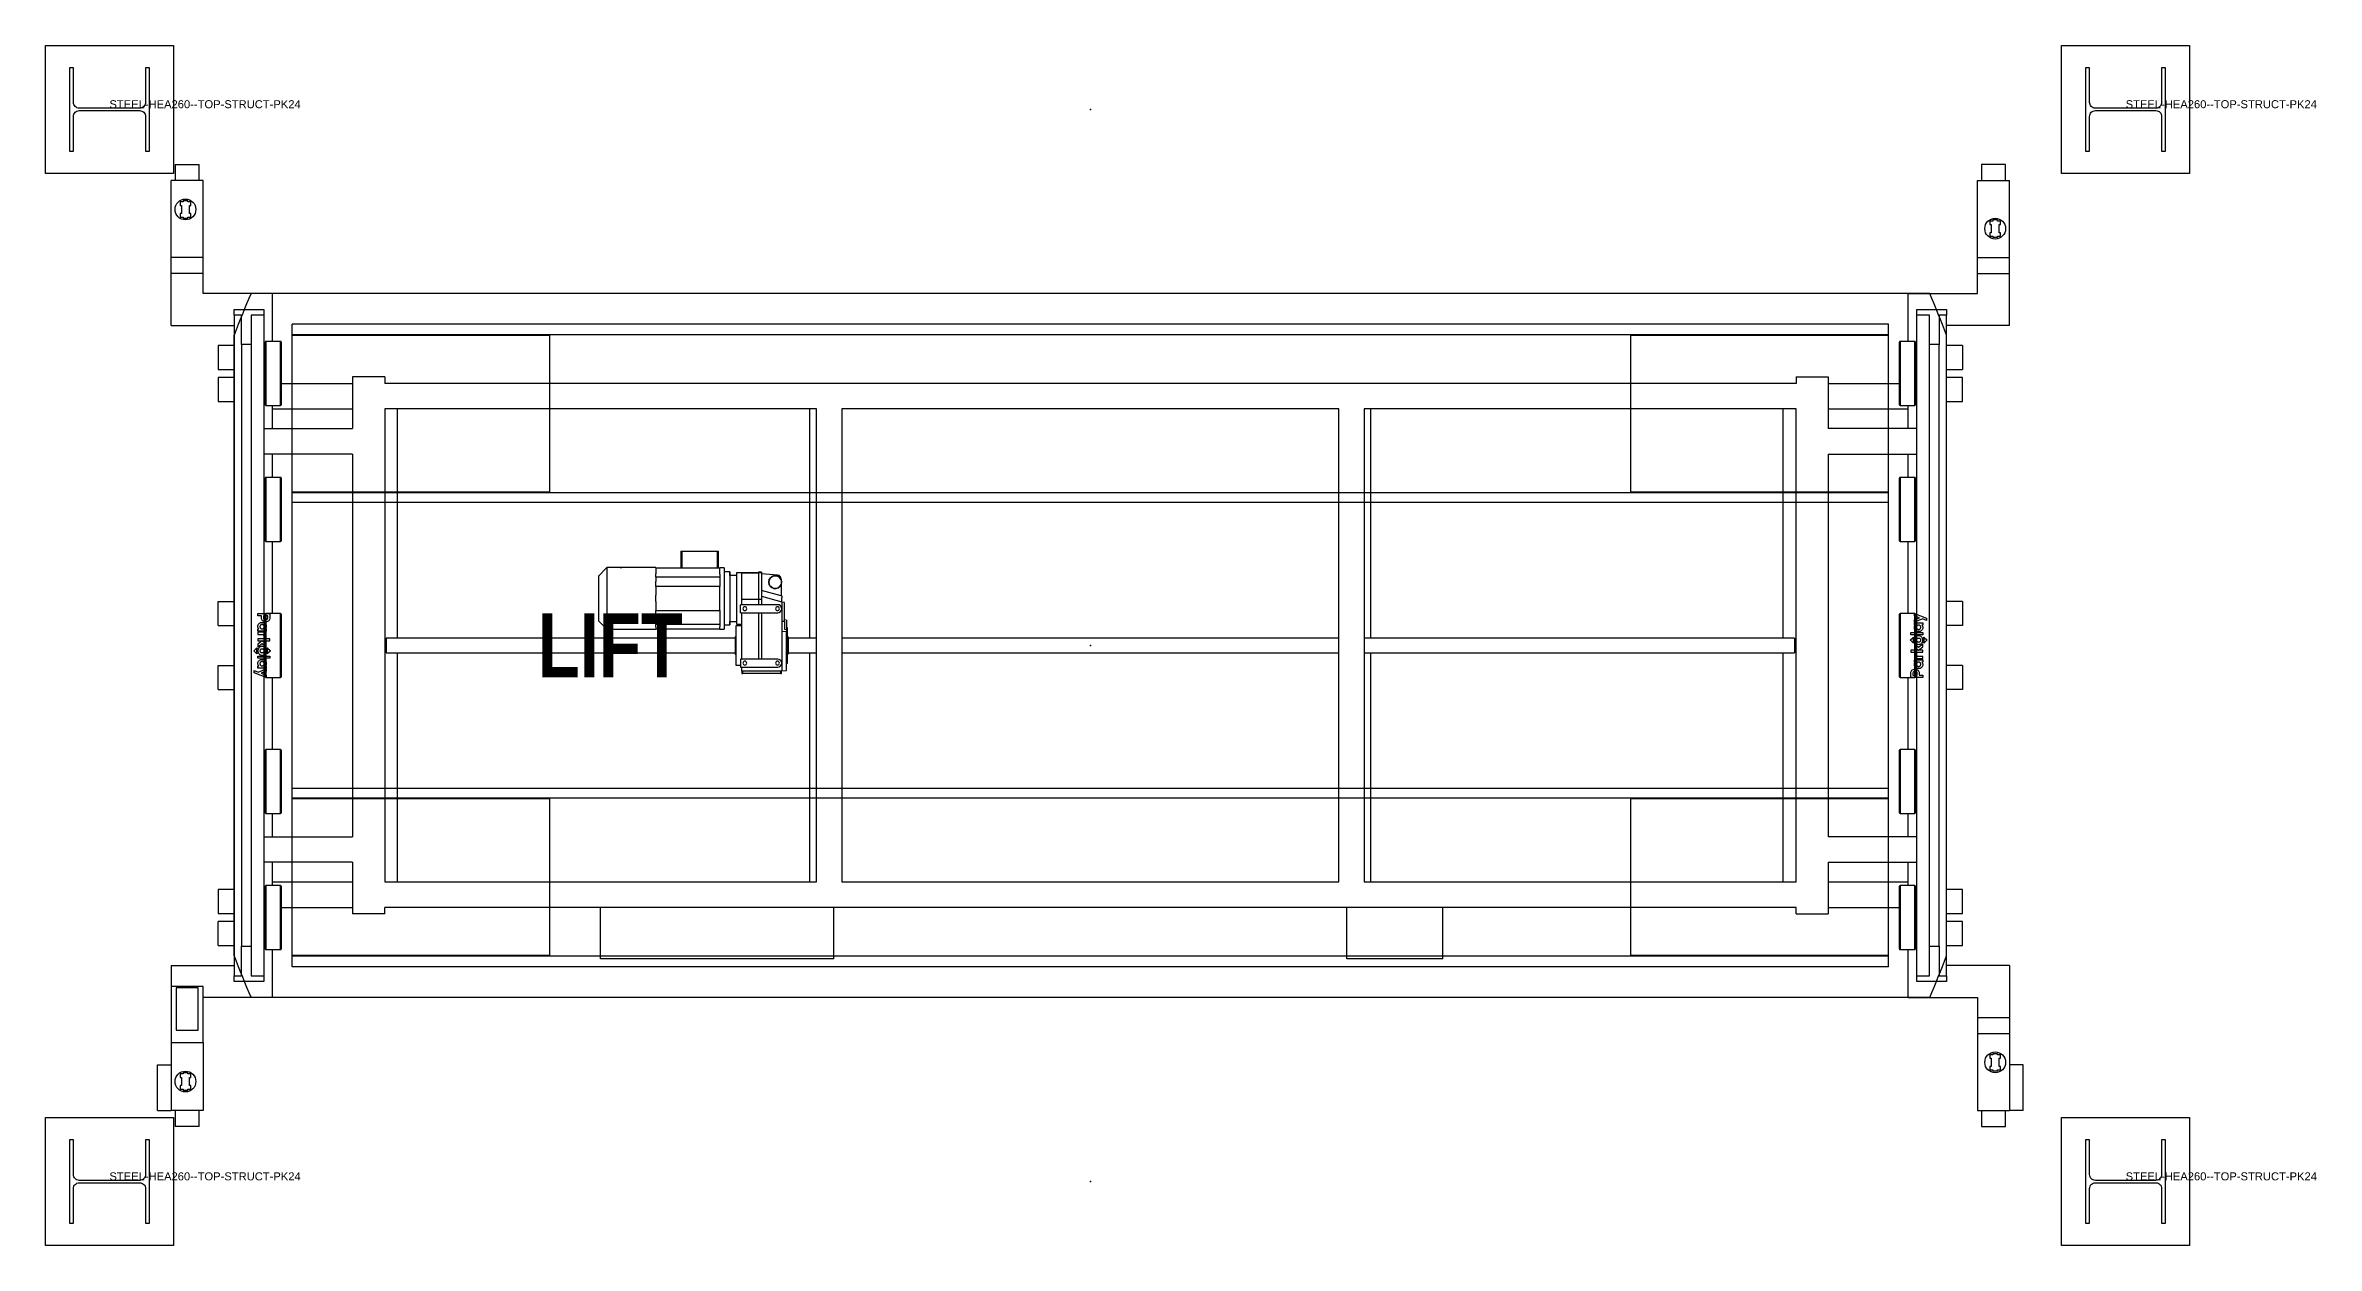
# Model space of a CAD drawing. Header units: millimetres. Extents: x 1310 to 4737, y 978 to 6132.
# Drawn here: x 2229 to 2938, y 1618 to 1993 of the extents above; entities that cross this region are included whole.
import ezdxf

# ---------------------------------------------------------------- set-up
doc = ezdxf.new("R2010")
doc.units = ezdxf.units.MM
doc.linetypes.add('PHANTOM', pattern=[12.7, 6.35, -1.27, 1.27, -1.27, 1.27, -1.27])
for name, color, linetype in [('PK24-LABEL', 7, 'Continuous'), ('PK24-LOGO', 7, 'Continuous'), ('PK24E', 7, 'Continuous'), ('PK24E-STRUCT-STEEL', 254, 'Continuous'), ('PKE24E-HIDDEN', 7, 'Continuous'), ('TEMEL', 3, 'Continuous')]:
    doc.layers.add(name, color=color, linetype=linetype)
for name, color, linetype, true_color in [('PK24E-COMP-PALLET', 132, 'Continuous', 0x00b7c8), ('PK24E-HELPER', 253, 'PHANTOM', 0xa1a1a1), ('PK24E-SYS-LIFT', 31, 'Continuous', 0xffcc5a)]:
    doc.layers.add(name, color=color, linetype=linetype, true_color=true_color)
doc.styles.add('Impact', font='impact.ttf', dxfattribs={"height": 5})
doc.styles.get("Standard").update_dxf_attribs({"font": 'arial.ttf'})

# ---------------------------------------------------------------- blocks, each defined once
blk = doc.blocks.new('STEEL-HEA260--TOP-STRUCT-PK24')
at = {"layer": 'PK24E-STRUCT-STEEL', "color": 8, "true_color": 0x808080}
blk.add_lwpolyline([(11.25, 13), (11.25, 2.175, -0.4142136), (9.45, 0.375), (-9.45, 0.375, -0.4142136), (-11.25, 2.175), (-11.25, 13), (-12.5, 13), (-12.5, -13), (-11.25, -13), (-11.25, -2.175, -0.4142136), (-9.45, -0.375), (9.45, -0.375, -0.4142136), (11.25, -2.175), (11.25, -13), (12.5, -13), (12.5, 13)], format="xyb", close=True, dxfattribs=at)
at = {"layer": 'PKE24E-HIDDEN'}
blk.add_attdef('COMP_TYPE', (0, 0.375), '', height=2.5, dxfattribs=at)
blk = doc.blocks.new('STEEL-HEA260-WPLATE-TOP-STRUCT-PK24')
at = {"layer": 'PK24E-STRUCT-STEEL', "color": 8, "true_color": 0x808080}
blk.add_lwpolyline([(-20, 20), (20, 20), (20, -20), (-20, -20)], close=True, dxfattribs=at)
blk.add_blockref('STEEL-HEA260--TOP-STRUCT-PK24', (0, 0)).add_auto_attribs({'COMP_TYPE': 'STEEL-HEA260--TOP-STRUCT-PK24'})
blk = doc.blocks.new('ELIFT-COLUMNS--TOP-COMP-PKE24')
for p in [(-306.5, 167.5), (323.5, 167.5), (-306.5, -167.5), (323.5, -167.5)]:
    blk.add_blockref('STEEL-HEA260-WPLATE-TOP-STRUCT-PK24', p)
blk = doc.blocks.new('ELIFT---TOP-COMP-PKE24')
blk.add_point((0, 0))
at = {"layer": 'PK24E-HELPER'}
for p in [(0, 167.5), (0, -167.5)]:
    blk.add_point(p, dxfattribs=at)
at = {"layer": 'PK24E-SYS-LIFT', "linetype": 'Continuous', "lineweight": 25}
for p, q in [((-286, 150.25), (-286, 145.25)), ((-286, 150.25), (-278.51, 150.25)), ((-278.51, 150.25), (-278.5, 150.25)), ((-278.5, 145.25), (-278.5, 150.25)), ((278.5, 150.25), (278.5, 145.25)), ((286, 150.25), (278.5, 150.25)), ((286, 145.25), (286, 150.25)), ((-277.25, 145.25), (-287.25, 145.25)), ((-287.25, 121.25), (-287.25, 145.25)), ((-277.25, 121.25), (-277.25, 145.25)), ((277.25, 121.25), (277.25, 145.25)), ((277.25, 145.25), (287.25, 145.25)), ((287.25, 121.25), (287.25, 145.25)), ((-284.4, 138.62), (-284.4, 137.52)), ((-283.48, 138.62), (-284.4, 138.62)), ((-284.4, 137.52), (-284.02, 137.52)), ((-284.4, 134.98), (-284.4, 133.88)), ((-284.02, 134.98), (-284.4, 134.98)), ((-284.02, 137.52), (-284.02, 134.98)), ((-283.48, 138.95), (-283.48, 138.62)), ((-282.02, 138.95), (-283.48, 138.95)), ((-282.02, 138.62), (-282.02, 138.95)), ((-281.1, 138.62), (-282.02, 138.62)), ((-281.48, 137.52), (-281.1, 137.52)), ((-281.48, 134.98), (-281.48, 137.52)), ((-281.1, 134.98), (-281.48, 134.98)), ((-281.1, 137.52), (-281.1, 138.62)), ((-281.1, 133.88), (-281.1, 134.98)), ((-284.4, 133.88), (-283.48, 133.88)), ((-283.48, 133.88), (-283.48, 133.55)), ((-283.48, 133.55), (-282.02, 133.55)), ((-282.02, 133.88), (-281.1, 133.88)), ((-282.02, 133.55), (-282.02, 133.88)), ((282.02, 132.62), (281.1, 132.62)), ((281.1, 132.62), (281.1, 131.52)), ((281.1, 131.52), (281.48, 131.52)), ((281.1, 128.98), (281.1, 127.88)), ((281.48, 128.98), (281.1, 128.98)), ((281.1, 127.88), (282.02, 127.88)), ((281.48, 131.52), (281.48, 128.98)), ((282.02, 132.95), (282.02, 132.62)), ((283.48, 132.95), (282.02, 132.95)), ((282.02, 127.88), (282.02, 127.55)), ((283.48, 132.62), (283.48, 132.95)), ((284.4, 132.62), (283.48, 132.62)), ((283.48, 127.88), (284.4, 127.88)), ((283.48, 127.55), (283.48, 127.88)), ((284.02, 131.52), (284.4, 131.52)), ((284.02, 128.98), (284.02, 131.52)), ((284.4, 128.98), (284.02, 128.98)), ((284.4, 131.52), (284.4, 132.62)), ((284.4, 127.88), (284.4, 128.98)), ((-277.25, 121.25), (-287.25, 121.25)), ((-287.25, 116.25), (-287.25, 121.25)), ((-277.25, 116.25), (-277.25, 121.25)), ((277.25, 121.25), (287.25, 121.25)), ((277.25, 116.25), (277.25, 121.25)), ((282.02, 127.55), (283.48, 127.55)), ((287.25, 116.25), (287.25, 121.25)), ((-277.25, 116.25), (-287.25, 116.25)), ((-287.25, 100), (-287.25, 116.25)), ((-277.25, 110), (-277.25, 116.25)), ((277.25, 116.25), (287.25, 116.25)), ((277.25, 110), (277.25, 116.25)), ((287.25, 100), (287.25, 116.25)), ((-255.5, 110), (-277.25, 110)), ((-255.5, 95), (-255.5, 110)), ((255.5, 95), (255.5, 110)), ((255.5, 110), (277.25, 110)), ((-287.25, 100), (-267.5, 100)), ((-267.5, 103.22), (-267.5, 105)), ((-267.5, 105), (-258.3, 105)), ((-265.25, 103.22), (-267.5, 103.22)), ((-267.5, 103.22), (-267.5, -103.22)), ((-265.25, 94), (-265.25, 103.22)), ((-258.3, 103.22), (-262.25, 103.22)), ((-262.25, 103.22), (-262.25, 94)), ((-258.3, 105), (-258.3, 103.22)), ((-258.3, 103.22), (-258.3, -103.22)), ((258.3, 103.22), (258.3, 105)), ((258.3, 105), (267.5, 105)), ((262.25, 103.22), (258.3, 103.22)), ((258.3, -103.22), (258.3, 103.22)), ((262.25, 94), (262.25, 103.22)), ((267.5, 103.22), (265.25, 103.22)), ((265.25, 103.22), (265.25, 94)), ((267.5, 105), (267.5, 103.22)), ((267.5, -103.22), (267.5, 103.22)), ((287.25, 100), (267.5, 100)), ((-267.5, 93.75), (-272.5, 93.75)), ((-272.5, 93.75), (-272.5, 86.25)), ((-262.25, 94), (-265.25, 94)), ((-265.25, 94), (-265.25, -94)), ((-262.25, 94), (-262.25, -94)), ((-257.8, 75.2), (-257.8, 94.8)), ((-253, 95), (-257.6, 95)), ((-257.6, 95), (-257.6, 75)), ((-253, 75), (-253, 95)), ((-252.8, 94.8), (-252.8, 75.2)), ((252.8, 75.2), (252.8, 94.8)), ((257.6, 95), (253, 95)), ((253, 95), (253, 75)), ((257.6, 75), (257.6, 95)), ((257.8, 94.8), (257.8, 75.2)), ((265.25, 94), (262.25, 94)), ((262.25, -94), (262.25, 94)), ((265.25, -94), (265.25, 94)), ((272.5, 93.75), (267.5, 93.75)), ((272.5, 93.75), (272.5, 86.25)), ((-272.5, 86.25), (-267.5, 86.25)), ((-257.8, 88), (-258.3, 88)), ((258.3, 88), (257.8, 88)), ((267.5, 86.25), (272.5, 86.25)), ((-267.5, 83.75), (-272.5, 83.75)), ((-272.5, 83.75), (-272.5, 76.25)), ((-258.3, 82), (-257.8, 82)), ((-252.8, 81.9), (-230.5, 81.9)), ((-230.5, 83.9), (-230.5, 67.75)), ((-220.5, 83.9), (-230.5, 83.9)), ((-220.5, 83.9), (-220.5, 81.9)), ((220.5, 81.9), (-220.5, 81.9)), ((220.5, 83.9), (220.5, 81.9)), ((220.5, 83.9), (230.5, 83.9)), ((230.5, 83.9), (230.5, 67.75)), ((230.5, 81.9), (252.8, 81.9)), ((257.8, 82), (258.3, 82)), ((272.5, 83.75), (267.5, 83.75)), ((272.5, 76.25), (272.5, 83.75)), ((-272.5, 76.25), (-267.5, 76.25)), ((-257.6, 75), (-253, 75)), ((-255.5, 67.75), (-255.5, 75)), ((-255.5, 73.9), (-230.5, 73.9)), ((-85.6, 73.9), (-220.5, 73.9)), ((-220.5, 73.9), (-220.5, -73.9)), ((-216.5, 2.25), (-216.5, 73.9)), ((-87.6, 2.25), (-87.6, 73.9)), ((-85.6, -73.9), (-85.6, 73.9)), ((77.6, 73.9), (-77.6, 73.9)), ((-77.6, 73.9), (-77.6, -73.9)), ((77.6, -73.9), (77.6, 73.9)), ((220.5, 73.9), (85.6, 73.9)), ((85.6, 73.9), (85.6, -73.9)), ((87.6, 2.25), (87.6, 73.9)), ((216.5, 2.25), (216.5, 73.9)), ((220.5, -73.9), (220.5, 73.9)), ((230.5, 73.9), (255.5, 73.9)), ((253, 75), (257.6, 75)), ((255.5, 67.75), (255.5, 75)), ((267.5, 76.25), (272.5, 76.25)), ((-258.3, 67.75), (-230.5, 67.75)), ((258.3, 67.75), (230.5, 67.75)), ((-230.5, 59.75), (-258.3, 59.75)), ((-255.5, 52.5), (-255.5, 59.75)), ((-230.5, 59.75), (-230.5, -59.75)), ((230.5, 59.75), (258.3, 59.75)), ((230.5, 59.75), (230.5, -59.75)), ((255.5, 52.5), (255.5, 59.75)), ((-257.8, 32.7), (-257.8, 52.3)), ((-253, 52.5), (-257.6, 52.5)), ((-257.6, 52.5), (-257.6, 32.5)), ((-253, 32.5), (-253, 52.5)), ((-252.8, 52.3), (-252.8, 32.7)), ((252.8, 32.7), (252.8, 52.3)), ((257.6, 52.5), (253, 52.5)), ((253, 52.5), (253, 32.5)), ((257.6, 32.5), (257.6, 52.5)), ((257.8, 52.3), (257.8, 32.7)), ((-257.8, 45.5), (-258.3, 45.5)), ((258.3, 45.5), (257.8, 45.5)), ((-258.3, 39.5), (-257.8, 39.5)), ((257.8, 39.5), (258.3, 39.5)), ((-257.6, 32.5), (-253, 32.5)), ((-255.5, 10), (-255.5, 32.5)), ((-127.91, 29.45), (-127.91, 24.3)), ((-127.91, 29.45), (-127.61, 29.45)), ((-127.61, 29.45), (-127.61, 24.3)), ((-127.61, 29.45), (-116.61, 29.45)), ((-116.61, 29.45), (-116.61, 24.3)), ((-116.61, 29.45), (-116.31, 29.45)), ((-116.31, 29.45), (-116.31, 24.3)), ((253, 32.5), (257.6, 32.5)), ((255.5, 10), (255.5, 32.5)), ((-151.04, 24.35), (-153.72, 21.67)), ((-153.72, 21.67), (-153.72, 7.73)), ((-146.87, 24.35), (-151.04, 24.35)), ((-151.04, 24.35), (-151.04, 5.05)), ((-146.87, 24.35), (-146.38, 24.35)), ((-135.72, 24.35), (-146.38, 24.35)), ((-135.72, 24.3), (-135.72, 24.35)), ((-135.72, 24.3), (-115.72, 24.3)), ((-135.72, 24.3), (-135.72, 22.37)), ((-135.72, 21.45), (-135.72, 22.37)), ((-135.72, 21.45), (-135.72, 20.02)), ((-135.72, 21.45), (-115.72, 21.45)), ((-114.42, 24.3), (-115.72, 24.3)), ((-115.72, 22.3), (-115.72, 24.3)), ((-115.72, 22.3), (-115.72, 21.45)), ((-115.72, 21.45), (-115.72, 19.93)), ((-114.42, 24.3), (-114.42, 5.1)), ((-112.62, 22.99), (-114.42, 22.99)), ((-112.62, 21.91), (-112.62, 22.99)), ((-112.62, 22.99), (-112.62, 6.41)), ((-110.52, 21.91), (-112.62, 21.91)), ((-112.62, 21.91), (-112.62, 14.7)), ((-109.02, 22.7), (-110.52, 22.7)), ((-110.52, 22.7), (-110.52, 6.7)), ((-103.72, 22.75), (-109.02, 22.75)), ((-109.02, 22.75), (-109.02, 22.55)), ((-109.02, 22.55), (-109.02, 14.4)), ((-103.72, 22.55), (-109.02, 22.55)), ((-102.72, 22.95), (-103.72, 22.95)), ((-103.72, 22.95), (-103.72, 22.75)), ((-103.72, 22.75), (-103.72, 14.4)), ((-102.72, 22.75), (-103.72, 22.75)), ((-102.72, 22.95), (-102.72, 22.75)), ((-102.72, 22.75), (-102.72, 14.4)), ((-97.72, 21.96), (-102.72, 22.4)), ((-135.72, 18.48), (-135.72, 20.02)), ((-135.72, 18.48), (-135.72, 15.68)), ((-115.72, 18.48), (-135.72, 18.48)), ((-135.72, 13.72), (-135.72, 15.68)), ((-115.72, 19.93), (-115.72, 18.48)), ((-115.72, 14.7), (-115.72, 18.48)), ((-115.72, 10.92), (-115.72, 14.7)), ((-112.62, 14.7), (-112.62, 7.49)), ((-109.02, 14.4), (-109.02, 12.75)), ((-103.72, 14.4), (-109.02, 14.4)), ((-103.72, 14.4), (-103.72, 12.75)), ((-102.72, 14.4), (-103.72, 14.4)), ((-96.62, 15.55), (-102.72, 17.18)), ((-102.72, 15.45), (-96.42, 13.65)), ((-102.72, 14.4), (-102.72, 12.75)), ((-96.62, 20.77), (-96.62, 20.56)), ((-96.62, 20.56), (-96.62, 19.04)), ((-96.62, 19.04), (-96.62, 15.55)), ((-96.42, 15.5), (-96.62, 15.55)), ((-96.42, 15.5), (-96.42, 14.92)), ((-96.42, 13.65), (-96.42, 14.92)), ((-272.5, 6.25), (-272.5, 13.75)), ((-272.5, 13.75), (-267.5, 13.75)), ((-257.8, -9.8), (-257.8, 9.8)), ((-253, 10), (-257.6, 10)), ((-257.6, 10), (-257.6, -10)), ((-253, -10), (-253, 10)), ((-252.8, 9.8), (-252.8, -9.8)), ((-153.72, 7.73), (-151.04, 5.05)), ((-135.72, 13.72), (-135.72, 10.92)), ((-135.72, 9.38), (-135.72, 10.92)), ((-135.72, 10.92), (-115.72, 10.92)), ((-135.72, 9.38), (-135.72, 6.6)), ((-115.72, 10.92), (-115.72, 9.47)), ((-115.72, 9.47), (-115.72, 6.6)), ((-112.62, 6.41), (-112.62, 7.49)), ((-112.62, 7.49), (-110.52, 7.49)), ((-109.32, 10.25), (-109.32, 12.75)), ((-97.67, 12.75), (-109.32, 12.75)), ((-109.32, 10.25), (-97.67, 10.25)), ((-109.02, 10.25), (-109.02, -4.25)), ((-103.72, 10.25), (-103.72, -4.25)), ((-102.72, 10.25), (-102.72, -4.25)), ((-96.42, 13.65), (-96.42, 11.5)), ((-95.52, 13.45), (-96.42, 13.54)), ((-96.42, 11.5), (-96.42, -5.5)), ((-96.42, 7.59), (-95.52, 7.65)), ((-94.92, 7.96), (-95.52, 8.02)), ((-95.52, 7.65), (-95.52, 5.93)), ((-94.92, 7.96), (-94.92, 5.04)), ((252.8, -9.8), (252.8, 9.8)), ((257.6, 10), (253, 10)), ((253, 10), (253, -10)), ((257.6, -10), (257.6, 10)), ((257.8, 9.8), (257.8, -9.8)), ((272.5, 13.75), (267.5, 13.75)), ((272.5, 13.75), (272.5, 6.25)), ((-272.5, 6.25), (-267.5, 6.25)), ((-257.8, 3), (-258.3, 3)), ((-111.02, 2.25), (-220, 2.25)), ((-220, 2.25), (-220, -2.25)), ((-151.04, 5.05), (-135.72, 5.05)), ((-135.72, 5.82), (-135.72, 6.6)), ((-115.72, 6.6), (-135.72, 6.6)), ((-135.72, 5.82), (-135.72, 5.1)), ((-135.72, 5.05), (-135.72, 5.1)), ((-115.72, 5.1), (-135.72, 5.1)), ((-115.72, 6.6), (-115.72, 5.87)), ((-115.72, 5.1), (-115.72, 5.87)), ((-115.72, 5.1), (-114.42, 5.1)), ((-114.42, 6.41), (-112.62, 6.41)), ((-110.82, 2.75), (-110.92, 2.75)), ((-110.92, 2.75), (-110.92, -2.75)), ((-109.02, 6.1), (-110.82, 6.1)), ((-110.82, 6.1), (-110.82, 0)), ((-110.82, 0), (-110.82, -6.1)), ((-110.52, 6.7), (-109.02, 6.7)), ((-94.92, 4.29), (-96.42, 4.37)), ((-95.52, 5.93), (-95.52, 5.07)), ((-95.52, 5.07), (-94.92, 5.04)), ((-94.62, 5.5), (-94.92, 5.5)), ((-94.92, 5.04), (-94.92, 4.29)), ((-94.92, 2.77), (-94.92, 4.29)), ((-94.92, 1.25), (-94.92, 2.77)), ((-94.92, 0), (-94.92, 1.25)), ((-94.92, -1.25), (-94.92, 0)), ((-94.62, 0), (-94.62, 5.5)), ((-94.52, 2.75), (-94.62, 2.75)), ((-94.62, -5.5), (-94.62, 0)), ((-94.52, -2.75), (-94.52, 2.75)), ((-85.6, 2.25), (-94.42, 2.25)), ((77.6, 2.25), (-77.6, 2.25)), ((220, 2.25), (85.6, 2.25)), ((220, 2.25), (220, -2.25)), ((258.3, 3), (257.8, 3)), ((272.5, 6.25), (267.5, 6.25)), ((-272.5, -6.25), (-267.5, -6.25)), ((-272.5, -13.75), (-272.5, -6.25)), ((-258.3, -3), (-257.8, -3)), ((-220, -2.25), (-111.02, -2.25)), ((-216.5, -73.9), (-216.5, -2.25)), ((-110.92, -2.75), (-110.82, -2.75)), ((-110.82, -6.1), (-109.32, -6.1)), ((-109.32, -4.25), (-109.32, -6.75)), ((-97.67, -4.25), (-109.32, -4.25)), ((-109.32, -6.75), (-97.67, -6.75)), ((-109.02, -6.75), (-109.02, -8.05)), ((-96.42, -5.5), (-96.42, -8.05)), ((-94.92, -2.77), (-94.92, -1.25)), ((-94.92, -4.93), (-94.92, -2.77)), ((-94.92, -6.04), (-94.92, -4.93)), ((-94.92, -5.5), (-94.62, -5.5)), ((-94.92, -7.29), (-94.92, -6.04)), ((-94.62, -2.75), (-94.52, -2.75)), ((-94.42, -2.25), (-85.6, -2.25)), ((-87.6, -73.9), (-87.6, -2.25)), ((-77.6, -2.25), (77.6, -2.25)), ((85.6, -2.25), (220, -2.25)), ((87.6, -73.9), (87.6, -2.25)), ((216.5, -73.9), (216.5, -2.25)), ((257.8, -3), (258.3, -3)), ((272.5, -6.25), (267.5, -6.25)), ((272.5, -6.25), (272.5, -13.75)), ((-272.5, -13.75), (-267.5, -13.75)), ((-257.6, -10), (-253, -10)), ((-255.5, -32.5), (-255.5, -10)), ((-96.42, -8.05), (-109.02, -8.05)), ((-108.92, -8.05), (-108.92, -8.79)), ((-108.92, -8.79), (-108.62, -8.79)), ((-108.62, -8.79), (-108.62, -8.05)), ((-96.82, -8.79), (-108.62, -8.79)), ((-96.82, -8.05), (-96.82, -8.79)), ((-96.82, -8.79), (-96.52, -8.79)), ((-96.52, -8.79), (-96.52, -8.05)), ((-96.42, -7.96), (-94.92, -7.8)), ((-94.92, -7.7), (-94.92, -7.29)), ((-94.92, -7.8), (-94.92, -7.7)), ((253, -10), (257.6, -10)), ((255.5, -32.5), (255.5, -10)), ((272.5, -13.75), (267.5, -13.75)), ((-257.8, -52.3), (-257.8, -32.7)), ((-253, -32.5), (-257.6, -32.5)), ((-257.6, -32.5), (-257.6, -52.5)), ((-253, -52.5), (-253, -32.5)), ((-252.8, -32.7), (-252.8, -52.3)), ((252.8, -52.3), (252.8, -32.7)), ((257.6, -32.5), (253, -32.5)), ((253, -32.5), (253, -52.5)), ((257.6, -52.5), (257.6, -32.5)), ((257.8, -32.7), (257.8, -52.3)), ((-257.8, -39.5), (-258.3, -39.5)), ((258.3, -39.5), (257.8, -39.5)), ((-258.3, -45.5), (-257.8, -45.5)), ((257.8, -45.5), (258.3, -45.5)), ((-257.6, -52.5), (-253, -52.5)), ((-255.5, -59.75), (-255.5, -52.5)), ((253, -52.5), (257.6, -52.5)), ((255.5, -59.75), (255.5, -52.5)), ((-258.3, -59.75), (-230.5, -59.75)), ((258.3, -59.75), (230.5, -59.75)), ((-230.5, -67.75), (-258.3, -67.75)), ((-255.5, -75), (-255.5, -67.75)), ((-230.5, -67.75), (-230.5, -83.9)), ((230.5, -67.75), (258.3, -67.75)), ((230.5, -67.75), (230.5, -83.9)), ((255.5, -75), (255.5, -67.75)), ((-267.5, -76.25), (-272.5, -76.25)), ((-272.5, -76.25), (-272.5, -83.75)), ((-257.8, -94.8), (-257.8, -75.2)), ((-253, -75), (-257.6, -75)), ((-257.6, -75), (-257.6, -95)), ((-255.5, -73.9), (-230.5, -73.9)), ((-253, -95), (-253, -75)), ((-252.8, -75.2), (-252.8, -94.8)), ((-220.5, -73.9), (-85.6, -73.9)), ((-77.6, -73.9), (77.6, -73.9)), ((85.6, -73.9), (220.5, -73.9)), ((230.5, -73.9), (255.5, -73.9)), ((252.8, -94.8), (252.8, -75.2)), ((257.6, -75), (253, -75)), ((253, -75), (253, -95)), ((257.6, -95), (257.6, -75)), ((257.8, -75.2), (257.8, -94.8)), ((272.5, -76.25), (267.5, -76.25)), ((272.5, -83.75), (272.5, -76.25)), ((-272.5, -83.75), (-267.5, -83.75)), ((-257.8, -82), (-258.3, -82)), ((-252.8, -81.9), (-230.5, -81.9)), ((-220.5, -83.9), (-230.5, -83.9)), ((220.5, -81.9), (-220.5, -81.9)), ((-220.5, -83.9), (-220.5, -81.9)), ((-153.1, -97.9), (-153.1, -81.9)), ((-80.1, -97.9), (-80.1, -81.9)), ((80.1, -97.9), (80.1, -81.9)), ((110.1, -97.9), (110.1, -81.9)), ((220.5, -83.9), (220.5, -81.9)), ((220.5, -83.9), (230.5, -83.9)), ((230.5, -81.9), (252.8, -81.9)), ((258.3, -82), (257.8, -82)), ((267.5, -83.75), (272.5, -83.75)), ((-267.5, -86.25), (-272.5, -86.25)), ((-272.5, -93.75), (-272.5, -86.25)), ((-258.3, -88), (-257.8, -88)), ((257.8, -88), (258.3, -88)), ((272.5, -86.25), (267.5, -86.25)), ((272.5, -93.75), (272.5, -86.25)), ((-272.5, -93.75), (-267.5, -93.75)), ((-265.25, -94), (-262.25, -94)), ((-265.25, -103.22), (-265.25, -94)), ((-262.25, -94), (-262.25, -103.22)), ((-257.6, -95), (-253, -95)), ((-255.5, -110), (-255.5, -95)), ((-80.1, -97.9), (-153.1, -97.9)), ((110.1, -97.9), (80.1, -97.9)), ((253, -95), (257.6, -95)), ((255.5, -110), (255.5, -95)), ((262.25, -94), (265.25, -94)), ((262.25, -103.22), (262.25, -94)), ((265.25, -94), (265.25, -103.22)), ((267.5, -93.75), (272.5, -93.75)), ((-287.25, -100), (-267.5, -100)), ((-287.25, -100), (-287.25, -106.55)), ((-267.5, -103.22), (-265.25, -103.22)), ((-267.5, -105), (-267.5, -103.22)), ((-258.3, -105), (-267.5, -105)), ((-262.25, -103.22), (-258.3, -103.22)), ((-258.3, -103.22), (-258.3, -105)), ((258.3, -105), (258.3, -103.22)), ((258.3, -103.22), (262.25, -103.22)), ((267.5, -105), (258.3, -105)), ((265.25, -103.22), (267.5, -103.22)), ((287.25, -100), (267.5, -100)), ((267.5, -103.22), (267.5, -105)), ((287.25, -100), (287.25, -116.25)), ((-277.25, -106.55), (-287.25, -106.55)), ((-287.25, -106.55), (-287.25, -124.05)), ((-285.7, -107), (-285.7, -120.25)), ((-278.8, -107), (-285.7, -107)), ((-278.8, -120.25), (-278.8, -107)), ((-277.25, -124.05), (-277.25, -106.55)), ((-255.5, -110), (-277.25, -110)), ((255.5, -110), (277.25, -110)), ((277.25, -110), (277.25, -116.25)), ((-285.7, -120.25), (-278.8, -120.25)), ((277.25, -116.25), (287.25, -116.25)), ((277.25, -116.25), (277.25, -121.25)), ((287.25, -116.25), (287.25, -121.25)), ((-287.25, -124.05), (-277.25, -124.05)), ((-287.25, -124.05), (-287.25, -145.25)), ((-277.25, -124.05), (-277.25, -145.25)), ((277.25, -121.25), (287.25, -121.25)), ((277.25, -121.25), (277.25, -145.25)), ((282.02, -127.55), (282.02, -127.88)), ((283.48, -127.55), (282.02, -127.55)), ((283.48, -127.88), (283.48, -127.55)), ((287.25, -121.25), (287.25, -145.25)), ((-291.45, -145.25), (-291.45, -131)), ((-291.45, -131), (-287.25, -131)), ((-284.4, -133.88), (-284.4, -134.98)), ((-283.48, -133.88), (-284.4, -133.88)), ((-283.48, -133.55), (-283.48, -133.88)), ((-282.02, -133.55), (-283.48, -133.55)), ((-282.02, -133.88), (-282.02, -133.55)), ((-281.1, -133.88), (-282.02, -133.88)), ((-281.1, -134.98), (-281.1, -133.88)), ((281.1, -127.88), (281.1, -128.98)), ((282.02, -127.88), (281.1, -127.88)), ((281.1, -128.98), (281.48, -128.98)), ((281.1, -131.52), (281.1, -132.62)), ((281.48, -131.52), (281.1, -131.52)), ((281.1, -132.62), (282.02, -132.62)), ((281.48, -128.98), (281.48, -131.52)), ((282.02, -132.62), (282.02, -132.95)), ((282.02, -132.95), (283.48, -132.95)), ((284.4, -127.88), (283.48, -127.88)), ((283.48, -132.62), (284.4, -132.62)), ((283.48, -132.95), (283.48, -132.62)), ((284.02, -128.98), (284.4, -128.98)), ((284.02, -131.52), (284.02, -128.98)), ((284.4, -131.52), (284.02, -131.52)), ((284.4, -128.98), (284.4, -127.88)), ((284.4, -132.62), (284.4, -131.52)), ((291.45, -131), (287.25, -131)), ((291.45, -145.25), (291.45, -131)), ((-284.4, -134.98), (-284.02, -134.98)), ((-284.4, -137.52), (-284.4, -138.62)), ((-284.02, -137.52), (-284.4, -137.52)), ((-284.4, -138.62), (-283.48, -138.62)), ((-284.02, -134.98), (-284.02, -137.52)), ((-283.48, -138.62), (-283.48, -138.95)), ((-283.48, -138.95), (-282.02, -138.95)), ((-282.02, -138.62), (-281.1, -138.62)), ((-282.02, -138.95), (-282.02, -138.62)), ((-281.48, -134.98), (-281.1, -134.98)), ((-281.48, -137.52), (-281.48, -134.98)), ((-281.1, -137.52), (-281.48, -137.52)), ((-281.1, -138.62), (-281.1, -137.52)), ((-291.45, -145.25), (-287.25, -145.25)), ((-277.25, -145.25), (-287.25, -145.25)), ((-286, -145.25), (-286, -150.25)), ((-278.5, -150.25), (-278.5, -145.25)), ((277.25, -145.25), (287.25, -145.25)), ((278.5, -145.25), (278.5, -150.25)), ((286, -150.25), (286, -145.25)), ((291.45, -145.25), (287.25, -145.25)), ((-280.68, -150.25), (-286, -150.25)), ((-278.5, -150.25), (-280.68, -150.25)), ((278.5, -150.25), (282.9, -150.25)), ((282.9, -150.25), (286, -150.25))]:
    blk.add_line(p, q, dxfattribs=at)
for centre, radius in [((-282.75, 136.25), 3.25), ((282.75, 130.25), 3.25), ((-98.47, 19.8), 2), ((282.75, -130.25), 3.25), ((-282.75, -136.25), 3.25)]:
    blk.add_circle(centre, radius, dxfattribs=at)
for centre, radius, start, end in [((-257.6, 94.8), 0.2, 90, 180), ((-253, 94.8), 0.2, 0, 90), ((253, 94.8), 0.2, 90, 180), ((257.6, 94.8), 0.2, 0, 90), ((-257.6, 75.2), 0.2, 180, 270), ((-253, 75.2), 0.2, 270, 0), ((253, 75.2), 0.2, 180, 270), ((257.6, 75.2), 0.2, 270, 0), ((-257.6, 52.3), 0.2, 90, 180), ((-253, 52.3), 0.2, 0, 90), ((253, 52.3), 0.2, 90, 180), ((257.6, 52.3), 0.2, 0, 90), ((-257.6, 32.7), 0.2, 180, 270), ((-253, 32.7), 0.2, 270, 0), ((253, 32.7), 0.2, 180, 270), ((257.6, 32.7), 0.2, 270, 0), ((-98.47, 19.8), 2, 22.33165, 337.66835), ((-97.82, 20.77), 1.2, 0, 85), ((-98.47, 19.8), 2, 337.66835, 22.33165), ((-257.6, 9.8), 0.2, 90, 180), ((-253, 9.8), 0.2, 0, 90), ((-107.97, 11.5), 0.6, 0, 180), ((-107.97, 11.5), 0.6, 180, 0), ((-97.77, 11.5), 0.6, 0, 180), ((-97.77, 11.5), 0.6, 180, 0), ((-97.67, 11.5), 1.25, 0, 90), ((-97.67, 11.5), 1.25, 270, 0), ((253, 9.8), 0.2, 90, 180), ((257.6, 9.8), 0.2, 0, 90), ((-110.92, 2.65), 0.1, 90, 180), ((-94.52, 2.65), 0.1, 0, 90), ((-110.92, -2.65), 0.1, 180, 270), ((-107.97, -5.5), 0.6, 0, 180), ((-107.97, -5.5), 0.6, 180, 0), ((-97.77, -5.5), 0.6, 0, 180), ((-97.77, -5.5), 0.6, 180, 0), ((-97.67, -5.5), 1.25, 0, 90), ((-97.67, -5.5), 1.25, 270, 0), ((-94.52, -2.65), 0.1, 270, 0), ((-257.6, -9.8), 0.2, 180, 270), ((-253, -9.8), 0.2, 270, 0), ((253, -9.8), 0.2, 180, 270), ((257.6, -9.8), 0.2, 270, 0), ((-257.6, -32.7), 0.2, 90, 180), ((-253, -32.7), 0.2, 0, 90), ((253, -32.7), 0.2, 90, 180), ((257.6, -32.7), 0.2, 0, 90), ((-257.6, -52.3), 0.2, 180, 270), ((-253, -52.3), 0.2, 270, 0), ((253, -52.3), 0.2, 180, 270), ((257.6, -52.3), 0.2, 270, 0), ((-257.6, -75.2), 0.2, 90, 180), ((-253, -75.2), 0.2, 0, 90), ((253, -75.2), 0.2, 90, 180), ((257.6, -75.2), 0.2, 0, 90), ((-257.6, -94.8), 0.2, 180, 270), ((-253, -94.8), 0.2, 270, 0), ((253, -94.8), 0.2, 180, 270), ((257.6, -94.8), 0.2, 270, 0)]:
    blk.add_arc(centre, radius, start, end, dxfattribs=at)
for points, knots in [([(-146.38, 24.35), (-146.39, 24.35), (-146.39, 24.35), (-146.43, 24.35), (-146.49, 24.35), (-146.57, 24.35), (-146.65, 24.35), (-146.73, 24.35), (-146.8, 24.35), (-146.85, 24.35), (-146.86, 24.35), (-146.87, 24.35), (-146.87, 24.35)], [0, 0, 0, 0, 0.106796, 0.213587, 0.320506, 0.427756, 0.535476, 0.643626, 0.751921, 0.859857, 0.967036, 1, 1, 1, 1]), ([(-95.52, 9.79), (-95.52, 9.96), (-95.52, 10.31), (-95.52, 10.82), (-95.52, 11.3), (-95.52, 11.76), (-95.52, 12.18), (-95.52, 12.55), (-95.52, 12.87), (-95.52, 13.12), (-95.52, 13.31), (-95.52, 13.41), (-95.52, 13.46), (-95.52, 13.45), (-95.52, 13.45)], [0, 0, 0, 0, 0.090421, 0.180841, 0.271261, 0.361682, 0.452102, 0.542523, 0.632943, 0.723364, 0.813784, 0.904205, 0.994625, 1, 1, 1, 1]), ([(-95.52, 7.65), (-95.52, 7.81), (-95.52, 8.13), (-95.52, 8.66), (-95.52, 9.21), (-95.52, 9.6), (-95.52, 9.79)], [0, 0, 0, 0, 0.25, 0.5, 0.75, 1, 1, 1, 1]), ([(-111.02, 2.65), (-111.02, 2.64), (-111.02, 2.62), (-111.02, 2.46), (-111.02, 2.22), (-111.02, 1.89), (-111.02, 1.48), (-111.02, 1.02), (-111.02, 0.52), (-111.02, 0), (-111.02, -0.52), (-111.02, -1.02), (-111.02, -1.48), (-111.02, -1.89), (-111.02, -2.22), (-111.02, -2.46), (-111.02, -2.62), (-111.02, -2.64), (-111.02, -2.65)], [0, 0, 0, 0, 0.0625, 0.125, 0.1875, 0.25, 0.3125, 0.375, 0.4375, 0.5, 0.5625, 0.625, 0.6875, 0.75, 0.8125, 0.875, 0.9375, 1, 1, 1, 1]), ([(-94.42, 2.65), (-94.42, 2.64), (-94.42, 2.62), (-94.42, 2.46), (-94.42, 2.22), (-94.42, 1.89), (-94.42, 1.48), (-94.42, 1.02), (-94.42, 0.52), (-94.42, 0.17), (-94.42, 0)], [0, 0, 0, 0, 0.125, 0.25, 0.375, 0.5, 0.625, 0.75, 0.875, 1, 1, 1, 1]), ([(-94.42, 0), (-94.42, -0.17), (-94.42, -0.52), (-94.42, -1.02), (-94.42, -1.48), (-94.42, -1.89), (-94.42, -2.22), (-94.42, -2.46), (-94.42, -2.62), (-94.42, -2.64), (-94.42, -2.65)], [0, 0, 0, 0, 0.125, 0.25, 0.375, 0.5, 0.625, 0.75, 0.875, 1, 1, 1, 1])]:
    blk.add_open_spline(points, degree=3, knots=knots, dxfattribs=at)
blk.add_blockref('ELIFT-COLUMNS--TOP-COMP-PKE24', (0, 0))
blk = doc.blocks.new('LOGO----DECOR-PK24')
at = {"layer": 'PK24-LOGO'}
for p, q in [((-10, 2.13), (-8.71, 2.13)), ((-10, -1.62), (-10, 2.13)), ((-9.29, 1.47), (-9.29, 0.11)), ((-8.76, 1.47), (-9.29, 1.47)), ((-9.29, 0.11), (-8.76, 0.11)), ((-8.61, 1.46), (-8.76, 1.47)), ((-8.76, 0.11), (-8.61, 0.13)), ((-8.71, 2.13), (-8.43, 2.11)), ((-8.48, 1.42), (-8.61, 1.46)), ((-8.61, 0.13), (-8.48, 0.17)), ((-8.36, 1.35), (-8.48, 1.42)), ((-8.48, 0.17), (-8.36, 0.23)), ((-8.43, 2.11), (-8.3, 2.07)), ((-8.26, 1.27), (-8.36, 1.35)), ((-8.36, 0.23), (-8.26, 0.31)), ((-8.3, 2.07), (-8.17, 2.03)), ((-8.19, 1.17), (-8.26, 1.27)), ((-8.26, 0.31), (-8.19, 0.41)), ((-8.13, 1.05), (-8.19, 1.17)), ((-8.19, 0.41), (-8.13, 0.53)), ((-8.17, 2.03), (-7.94, 1.9)), ((-8.09, 0.93), (-8.13, 1.05)), ((-8.13, 0.53), (-8.09, 0.66)), ((-8.08, 0.79), (-8.09, 0.93)), ((-8.09, 0.66), (-8.08, 0.79)), ((-7.94, 1.9), (-7.74, 1.74)), ((-7.74, 1.74), (-7.58, 1.55)), ((-7.58, 0.04), (-7.74, -0.16)), ((-7.58, 1.55), (-7.46, 1.32)), ((-7.46, 0.27), (-7.58, 0.04)), ((-7.46, 1.32), (-7.38, 1.06)), ((-7.38, 0.52), (-7.46, 0.27)), ((-7.38, 1.06), (-7.36, 0.79)), ((-7.36, 0.79), (-7.38, 0.52)), ((-7.19, -0.02), (-7.16, 0.13)), ((-7.16, 0.13), (-7.11, 0.26)), ((-7.11, 0.26), (-6.98, 0.49)), ((-6.98, 0.49), (-6.82, 0.68)), ((-6.82, 0.68), (-6.62, 0.82)), ((-6.62, 0.82), (-6.41, 0.92)), ((-6.42, 0.06), (-6.48, -0.05)), ((-6.33, 0.17), (-6.42, 0.06)), ((-6.41, 0.92), (-6.19, 0.98)), ((-6.23, 0.25), (-6.33, 0.17)), ((-6.11, 0.31), (-6.23, 0.25)), ((-6.19, 0.98), (-5.97, 1)), ((-5.98, 0.35), (-6.11, 0.31)), ((-5.84, 0.36), (-5.98, 0.35)), ((-5.97, 1), (-5.74, 0.98)), ((-5.71, 0.35), (-5.84, 0.36)), ((-5.74, 0.98), (-5.53, 0.92)), ((-5.58, 0.31), (-5.71, 0.35)), ((-5.47, 0.24), (-5.58, 0.31)), ((-5.53, 0.92), (-5.35, 0.82)), ((-5.37, 0.16), (-5.47, 0.24)), ((-5.29, 0.06), (-5.37, 0.16)), ((-5.35, 0.82), (-5.21, 0.7)), ((-5.23, -0.06), (-5.29, 0.06)), ((-5.21, 0.7), (-5.21, 0.95)), ((-5.21, 0.95), (-4.5, 0.95)), ((-4.5, 0.95), (-4.5, -1.62)), ((-3.41, 0.95), (-4.11, 0.95)), ((-4.11, 0.95), (-4.11, -1.62)), ((-3.41, 0.53), (-3.41, 0.95)), ((-3.36, 0.62), (-3.41, 0.53)), ((-3.37, -0.03), (-3.32, 0.06)), ((-3.29, 0.71), (-3.36, 0.62)), ((-3.32, 0.06), (-3.26, 0.13)), ((-3.22, 0.78), (-3.29, 0.71)), ((-3.26, 0.13), (-3.19, 0.19)), ((-3.14, 0.84), (-3.22, 0.78)), ((-3.19, 0.19), (-3.11, 0.23)), ((-3.05, 0.89), (-3.14, 0.84)), ((-3.11, 0.23), (-3.02, 0.26)), ((-2.94, 0.92), (-3.05, 0.89)), ((-3.02, 0.26), (-2.92, 0.27)), ((-2.83, 0.94), (-2.94, 0.92)), ((-2.92, 0.27), (-2.42, 0.27)), ((-2.7, 0.95), (-2.83, 0.94)), ((-2.42, 0.95), (-2.7, 0.95)), ((-2.42, 0.27), (-2.42, 0.95)), ((-1.42, 2.13), (-2.13, 2.13)), ((-2.13, 2.13), (-2.13, -1.62)), ((-1.42, -1.62), (-1.42, 2.13)), ((-0.37, 0.95), (-1.42, -0.33)), ((-0.61, -0.33), (0.44, 0.95)), ((0.44, 0.95), (-0.37, 0.95)), ((0.44, 0.19), (0.36, -0.06)), ((0.56, 0.41), (0.44, 0.19)), ((0.72, 0.61), (0.56, 0.41)), ((0.92, 0.77), (0.72, 0.61)), ((0.77, 1.32), (0.79, 1.37)), ((0.78, 1.26), (0.77, 1.32)), ((0.81, 1.24), (0.78, 1.26)), ((0.79, 1.37), (1.61, 2.19)), ((0.85, 1.23), (0.81, 1.24)), ((0.89, 1.24), (0.85, 1.23)), ((1.07, 1.32), (0.89, 1.24)), ((1.15, 0.9), (0.92, 0.77)), ((1.27, 1.37), (1.07, 1.32)), ((1.07, -0.08), (1.13, 0.03)), ((1.13, 0.03), (1.21, 0.12)), ((1.4, 0.98), (1.15, 0.9)), ((1.21, 0.12), (1.3, 0.2)), ((1.46, 1.41), (1.27, 1.37)), ((1.3, 0.2), (1.41, 0.26)), ((1.67, 1), (1.4, 0.98)), ((1.41, 0.26), (1.54, 0.3)), ((1.67, 1.42), (1.46, 1.41)), ((1.54, 0.3), (1.67, 0.31)), ((1.61, 2.19), (1.67, 2.21)), ((1.67, 2.21), (1.73, 2.19)), ((1.87, 1.41), (1.67, 1.42)), ((1.94, 0.98), (1.67, 1)), ((1.67, 0.31), (1.8, 0.3)), ((1.73, 2.19), (2.54, 1.37)), ((1.8, 0.3), (1.92, 0.26)), ((2.07, 1.37), (1.87, 1.41)), ((1.92, 0.26), (2.03, 0.2)), ((2.19, 0.9), (1.94, 0.98)), ((2.03, 0.2), (2.13, 0.12)), ((2.26, 1.32), (2.07, 1.37)), ((2.13, 0.12), (2.2, 0.03)), ((2.41, 0.77), (2.19, 0.9)), ((2.2, 0.03), (2.26, -0.08)), ((2.45, 1.24), (2.26, 1.32)), ((2.61, 0.61), (2.41, 0.77)), ((2.48, 1.23), (2.45, 1.24)), ((2.52, 1.24), (2.48, 1.23)), ((2.55, 1.26), (2.52, 1.24)), ((2.54, 1.37), (2.57, 1.32)), ((2.57, 1.32), (2.55, 1.26)), ((2.78, 0.41), (2.61, 0.61)), ((2.9, 0.19), (2.78, 0.41)), ((2.98, -0.06), (2.9, 0.19)), ((3.31, 2.13), (4.01, 2.13)), ((3.31, -1.62), (3.31, 2.13)), ((4.01, 2.13), (4.01, -1.62)), ((4.37, -0.02), (4.4, 0.13)), ((4.4, 0.13), (4.45, 0.26)), ((4.45, 0.26), (4.58, 0.49)), ((4.58, 0.49), (4.74, 0.68)), ((4.74, 0.68), (4.93, 0.82)), ((4.93, 0.82), (5.15, 0.92)), ((5.14, 0.06), (5.08, -0.05)), ((5.23, 0.17), (5.14, 0.06)), ((5.15, 0.92), (5.37, 0.98)), ((5.33, 0.25), (5.23, 0.17)), ((5.45, 0.31), (5.33, 0.25)), ((5.37, 0.98), (5.59, 1)), ((5.58, 0.35), (5.45, 0.31)), ((5.72, 0.36), (5.58, 0.35)), ((5.59, 1), (5.82, 0.98)), ((5.85, 0.35), (5.72, 0.36)), ((5.82, 0.98), (6.03, 0.92)), ((5.98, 0.31), (5.85, 0.35)), ((6.09, 0.24), (5.98, 0.31)), ((6.03, 0.92), (6.21, 0.82)), ((6.19, 0.16), (6.09, 0.24)), ((6.27, 0.06), (6.19, 0.16)), ((6.21, 0.82), (6.35, 0.7)), ((6.32, -0.06), (6.27, 0.06)), ((6.35, 0.7), (6.35, 0.95)), ((6.35, 0.95), (7.06, 0.95)), ((7.06, 0.95), (7.06, -1.62)), ((8.33, -1.51), (7.31, 0.95)), ((7.31, 0.95), (8.05, 0.95)), ((8.05, 0.95), (8.68, -0.63)), ((10, 0.95), (8.51, -2.81)), ((8.68, -0.63), (9.27, 0.95)), ((9.27, 0.95), (10, 0.95)), ((-9.29, -1.62), (-10, -1.62)), ((-8.71, -0.55), (-9.29, -0.55)), ((-9.29, -0.55), (-9.29, -1.62)), ((-8.43, -0.52), (-8.71, -0.55)), ((-8.3, -0.49), (-8.43, -0.52)), ((-8.17, -0.44), (-8.3, -0.49)), ((-7.94, -0.32), (-8.17, -0.44)), ((-7.74, -0.16), (-7.94, -0.32)), ((-7.22, -0.33), (-7.21, -0.17)), ((-7.21, -0.5), (-7.22, -0.33)), ((-7.21, -0.17), (-7.19, -0.02)), ((-7.19, -0.65), (-7.21, -0.5)), ((-7.16, -0.79), (-7.19, -0.65)), ((-7.1, -0.92), (-7.16, -0.79)), ((-6.97, -1.15), (-7.1, -0.92)), ((-6.81, -1.34), (-6.97, -1.15)), ((-6.62, -1.48), (-6.81, -1.34)), ((-6.41, -1.59), (-6.62, -1.48)), ((-6.52, -0.18), (-6.53, -0.33)), ((-6.53, -0.33), (-6.52, -0.47)), ((-6.48, -0.05), (-6.52, -0.18)), ((-6.52, -0.47), (-6.48, -0.6)), ((-6.48, -0.6), (-6.42, -0.72)), ((-6.42, -0.72), (-6.33, -0.82)), ((-6.19, -1.65), (-6.41, -1.59)), ((-6.33, -0.82), (-6.23, -0.9)), ((-6.23, -0.9), (-6.11, -0.97)), ((-5.98, -1.67), (-6.19, -1.65)), ((-6.11, -0.97), (-5.98, -1.01)), ((-5.98, -1.01), (-5.84, -1.02)), ((-5.74, -1.65), (-5.98, -1.67)), ((-5.84, -1.02), (-5.71, -1.01)), ((-5.53, -1.57), (-5.74, -1.65)), ((-5.71, -1.01), (-5.58, -0.97)), ((-5.58, -0.97), (-5.47, -0.9)), ((-5.35, -1.47), (-5.53, -1.57)), ((-5.47, -0.9), (-5.37, -0.82)), ((-5.37, -0.82), (-5.29, -0.72)), ((-5.21, -1.33), (-5.35, -1.47)), ((-5.29, -0.72), (-5.23, -0.6)), ((-5.2, -0.19), (-5.23, -0.06)), ((-5.23, -0.6), (-5.2, -0.47)), ((-5.21, -1.62), (-5.21, -1.33)), ((-5.21, -1.33), (-5.21, -1.33)), ((-4.5, -1.62), (-5.21, -1.62)), ((-5.19, -0.33), (-5.2, -0.19)), ((-5.2, -0.47), (-5.19, -0.33)), ((-4.11, -1.62), (-3.41, -1.62)), ((-3.41, -0.21), (-3.4, -0.12)), ((-3.41, -1.62), (-3.41, -0.21)), ((-3.4, -0.12), (-3.37, -0.03)), ((-2.13, -1.62), (-1.42, -1.62)), ((-1.42, -0.33), (-0.37, -1.62)), ((0.44, -1.62), (-0.61, -0.33)), ((-0.37, -1.62), (0.44, -1.62)), ((0.36, -0.06), (0.33, -0.33)), ((0.33, -0.33), (0.36, -0.6)), ((0.36, -0.6), (0.44, -0.85)), ((0.44, -0.85), (0.56, -1.08)), ((0.56, -1.08), (0.72, -1.28)), ((0.72, -1.28), (0.92, -1.44)), ((0.77, -1.98), (0.78, -1.93)), ((0.79, -2.04), (0.77, -1.98)), ((0.78, -1.93), (0.81, -1.9)), ((1.61, -2.85), (0.79, -2.04)), ((0.81, -1.9), (0.85, -1.89)), ((0.85, -1.89), (0.89, -1.9)), ((0.89, -1.9), (1.07, -1.98)), ((0.92, -1.44), (1.15, -1.56)), ((1.02, -0.33), (1.03, -0.2)), ((1.03, -0.46), (1.02, -0.33)), ((1.03, -0.2), (1.07, -0.08)), ((1.07, -0.59), (1.03, -0.46)), ((1.13, -0.7), (1.07, -0.59)), ((1.07, -1.98), (1.27, -2.04)), ((1.21, -0.79), (1.13, -0.7)), ((1.15, -1.56), (1.4, -1.64)), ((1.3, -0.87), (1.21, -0.79)), ((1.27, -2.04), (1.46, -2.07)), ((1.41, -0.93), (1.3, -0.87)), ((1.4, -1.64), (1.67, -1.67)), ((1.54, -0.97), (1.41, -0.93)), ((1.46, -2.07), (1.67, -2.09)), ((1.67, -0.98), (1.54, -0.97)), ((1.67, -2.88), (1.61, -2.85)), ((1.8, -0.97), (1.67, -0.98)), ((1.67, -1.67), (1.94, -1.64)), ((1.67, -2.09), (1.87, -2.07)), ((1.73, -2.85), (1.67, -2.88)), ((2.54, -2.04), (1.73, -2.85)), ((1.92, -0.93), (1.8, -0.97)), ((1.87, -2.07), (2.07, -2.04)), ((2.03, -0.87), (1.92, -0.93)), ((1.94, -1.64), (2.19, -1.56)), ((2.13, -0.79), (2.03, -0.87)), ((2.07, -2.04), (2.26, -1.98)), ((2.2, -0.7), (2.13, -0.79)), ((2.19, -1.56), (2.41, -1.44)), ((2.26, -0.59), (2.2, -0.7)), ((2.26, -0.08), (2.3, -0.2)), ((2.3, -0.46), (2.26, -0.59)), ((2.26, -1.98), (2.45, -1.9)), ((2.3, -0.2), (2.31, -0.33)), ((2.31, -0.33), (2.3, -0.46)), ((2.41, -1.44), (2.61, -1.28)), ((2.45, -1.9), (2.48, -1.89)), ((2.48, -1.89), (2.52, -1.9)), ((2.52, -1.9), (2.55, -1.93)), ((2.57, -1.98), (2.54, -2.04)), ((2.55, -1.93), (2.57, -1.98)), ((2.61, -1.28), (2.78, -1.08)), ((2.78, -1.08), (2.9, -0.85)), ((2.9, -0.85), (2.98, -0.6)), ((3, -0.33), (2.98, -0.06)), ((2.98, -0.6), (3, -0.33)), ((4.01, -1.62), (3.31, -1.62)), ((4.34, -0.17), (4.37, -0.02)), ((4.34, -0.33), (4.34, -0.17)), ((4.34, -0.5), (4.34, -0.33)), ((4.37, -0.65), (4.34, -0.5)), ((4.4, -0.79), (4.37, -0.65)), ((4.46, -0.92), (4.4, -0.79)), ((4.59, -1.15), (4.46, -0.92)), ((4.75, -1.34), (4.59, -1.15)), ((4.94, -1.48), (4.75, -1.34)), ((5.15, -1.59), (4.94, -1.48)), ((5.04, -0.18), (5.03, -0.33)), ((5.03, -0.33), (5.04, -0.47)), ((5.08, -0.05), (5.04, -0.18)), ((5.04, -0.47), (5.08, -0.6)), ((5.08, -0.6), (5.14, -0.72)), ((5.14, -0.72), (5.23, -0.82)), ((5.37, -1.65), (5.15, -1.59)), ((5.23, -0.82), (5.33, -0.9)), ((5.33, -0.9), (5.45, -0.97)), ((5.58, -1.67), (5.37, -1.65)), ((5.45, -0.97), (5.58, -1.01)), ((5.58, -1.01), (5.72, -1.02)), ((5.81, -1.65), (5.58, -1.67)), ((5.72, -1.02), (5.85, -1.01)), ((6.03, -1.57), (5.81, -1.65)), ((5.85, -1.01), (5.98, -0.97)), ((5.98, -0.97), (6.09, -0.9)), ((6.21, -1.47), (6.03, -1.57)), ((6.09, -0.9), (6.19, -0.82)), ((6.19, -0.82), (6.27, -0.72)), ((6.35, -1.33), (6.21, -1.47)), ((6.27, -0.72), (6.32, -0.6)), ((6.36, -0.19), (6.32, -0.06)), ((6.32, -0.6), (6.36, -0.47)), ((6.35, -1.62), (6.35, -1.33)), ((6.35, -1.33), (6.35, -1.33)), ((7.06, -1.62), (6.35, -1.62)), ((6.37, -0.33), (6.36, -0.19)), ((6.36, -0.47), (6.37, -0.33)), ((7.8, -2.81), (8.33, -1.51)), ((8.51, -2.81), (7.8, -2.81))]:
    blk.add_line(p, q, dxfattribs=at)
blk = doc.blocks.new('*U7')
at = {"layer": 'PK24E-COMP-PALLET'}
for p, q in [((262.27, 110), (-262.27, 110)), ((-249.45, -100.42), (-249.45, 100.42)), ((249.45, 100.42), (-249.45, 100.42)), ((249.45, -100.42), (249.45, 100.42)), ((-267.5, -96.99), (-267.5, 96.99)), ((249.45, 97.11), (-249.45, 97.11)), ((-168.92, 96.89), (-249.45, 96.89)), ((-168.92, 47.89), (-168.92, 96.89)), ((168.92, 47.89), (168.92, 96.89)), ((249.45, 96.89), (168.92, 96.89)), ((267.5, -96.99), (267.5, 96.99)), ((-168.92, 47.89), (-249.45, 47.89)), ((249.45, 47.67), (-249.45, 47.67)), ((249.45, 44.65), (-249.45, 44.65)), ((249.45, 47.89), (168.92, 47.89)), ((249.45, -44.65), (-249.45, -44.65)), ((249.45, -47.67), (-249.45, -47.67)), ((-168.92, -47.89), (-249.45, -47.89)), ((-168.92, -96.89), (-168.92, -47.89)), ((168.92, -96.89), (168.92, -47.89)), ((249.45, -47.89), (168.92, -47.89)), ((-168.92, -96.89), (-249.45, -96.89)), ((249.45, -97.11), (-249.45, -97.11)), ((249.45, -96.89), (168.92, -96.89)), ((249.45, -100.42), (-249.45, -100.42)), ((262.27, -110), (-262.27, -110))]:
    blk.add_line(p, q, dxfattribs=at)
for centre, start, end in [((-7.5, 0), 156.64691, 159.54336), ((7.5, 0), 20.45664, 23.35309), ((-7.5, 0), 200.45664, 203.35309), ((7.5, 0), 336.64691, 339.54336)]:
    blk.add_arc(centre, 277.5, start, end, dxfattribs=at)
at = {"layer": 'PK24E-HELPER'}
blk.add_point((0, 0), dxfattribs=at)
at = {"linetype": 'Continuous'}
for p, rotation in [((-258.48, 0), 270), ((258.48, 0), 90)]:
    blk.add_blockref('LOGO----DECOR-PK24', p, dxfattribs=dict(at, rotation=rotation))
blk = doc.blocks.new('ELIFT---TOP-SYS-PKE24')
blk.add_blockref('ELIFT---TOP-COMP-PKE24', (0, 0))
at = {"layer": 'PK24E'}
blk.add_blockref('*U7', (0, 0), dxfattribs=at)
at = {"layer": 'PK24-LABEL', "insert": (-150, 0), "char_height": 20, "attachment_point": 5, "style": 'Impact'}
blk.add_mtext_dynamic_manual_height_columns('LIFT', width=46.1333, gutter_width=12.5, heights=[0], dxfattribs=at)

msp = doc.modelspace()

# ---------------------------------------------------------------- block references
at = {"layer": 'TEMEL'}
msp.add_blockref('ELIFT---TOP-SYS-PKE24', (2555.27, 1805.05), dxfattribs=at)

doc.saveas('drawing.dxf')
